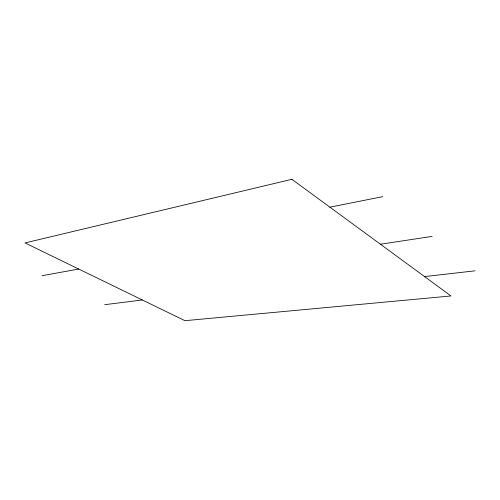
<?xml version="1.0" encoding="UTF-8"?>
<svg xmlns="http://www.w3.org/2000/svg" width="500" height="500" viewBox="0 0 500 500"><rect width="100%" height="100%" fill="white"/><g stroke="black" fill="none" stroke-linecap="round" stroke-linejoin="round"><path stroke-width="0.75" d="M329.894 207.175L382.769 196.644M42.062 275.712L78.713 269.037M380.444 244.231L432.175 236.388M104.725 304.688L142.319 299.962M424.562 276.581L475 270.831M291.9 179.312L25 242.925L184.938 320.688L450.994 295.956L291.9 179.312"/></g></svg>
